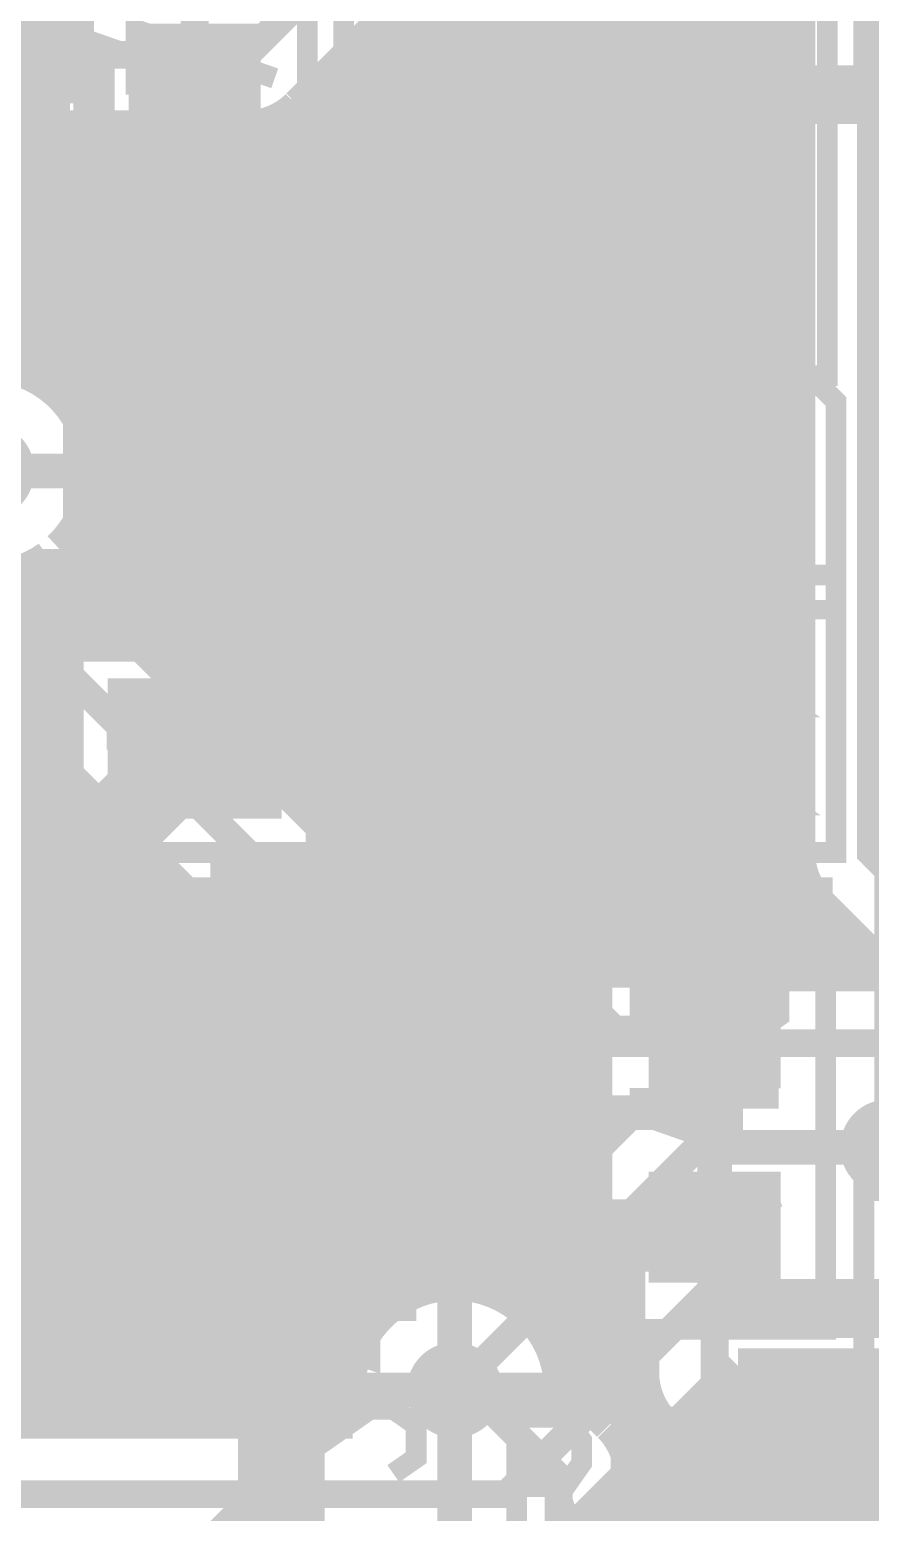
# Model space of a CAD drawing. Extents: x -1 to 101, y -64 to 41.
# Drawn here: x 24.83 to 30.99, y 14.98 to 25.84 of the extents above; entities that cross this region are included whole.
import ezdxf

# ---------------------------------------------------------------- set-up
doc = ezdxf.new("R2010")
doc.units = 0
doc.header["$MEASUREMENT"] = 0
doc.layers.get('0').update_dxf_attribs({"linetype": 'CONTINUOUS'})
for name, color, linetype in [('22-313-0_AST', 7, 'CONTINUOUS'), ('22-313-0_BOT', 7, 'CONTINUOUS'), ('22-313-0_DRD', 2, 'CONTINUOUS'), ('22-313-0_SMT', 3, 'CONTINUOUS'), ('22-313-0_SPT', 5, 'CONTINUOUS'), ('22-313-0_SST', 10, 'CONTINUOUS'), ('22-313-0_TOP', 14, 'CONTINUOUS'), ('THRUHOLE_TAP', 11, 'CONTINUOUS')]:
    doc.layers.add(name, color=color, linetype=linetype)

# ---------------------------------------------------------------- blocks, each defined once
blk = doc.blocks.new('ROUND_47')
at = {"const_width": 0.35052}
blk.add_lwpolyline([(-0.17526, 0, 1), (0.17526, 0, 1)], format="xyb", close=True, dxfattribs=at)
blk = doc.blocks.new('ROUND_56')
at = {"const_width": 0.35052}
blk.add_lwpolyline([(-0.17526, 0, 1), (0.17526, 0, 1)], format="xyb", close=True, dxfattribs=at)
blk = doc.blocks.new('RECTANGLE_2')
blk.add_solid([(0.4826, 0.4064), (0.4826, -0.4064), (-0.4826, 0.4064), (-0.4826, -0.4064)])
blk = doc.blocks.new('RECTANGLE_6')
blk.add_solid([(0.63627, 0.51308), (0.63627, -0.51308), (-0.63627, 0.51308), (-0.63627, -0.51308)])
blk = doc.blocks.new('ROUND_60')
at = {"const_width": 0.10033}
blk.add_lwpolyline([(-0.050164, 0, 1), (0.050164, 0, 1)], format="xyb", close=True, dxfattribs=at)

msp = doc.modelspace()

# ---------------------------------------------------------------- linework, layer by layer
at = {"layer": '22-313-0_AST', "const_width": 0.1524}
for points in [[(26.8605, 23.3045), (26.8605, 26.2255), (25.2222, 26.2255), (25.2222, 23.3045), (26.8605, 23.3045)], [(28.7655, 23.3045), (28.7655, 26.2255), (27.1272, 26.2255), (27.1272, 23.3045), (28.7655, 23.3045)], [(30.6705, 23.3045), (30.6705, 26.2255), (29.0322, 26.2255), (29.0322, 23.3045), (30.6705, 23.3045)], [(26.62174, 25.48128), (25.60574, 25.83688), (25.60574, 25.3619)], [(28.01874, 25.77846), (27.84856, 25.83688), (27.68092, 25.83688), (27.51074, 25.77846), (27.51074, 25.42286), (27.68092, 25.3619), (27.84856, 25.3619), (28.01874, 25.42286), (28.01874, 25.77846), (28.18892, 25.83688), (28.35656, 25.83688), (28.52674, 25.77846), (28.52674, 25.42286), (28.35656, 25.3619), (28.18892, 25.3619), (28.01874, 25.42286)], [(30.30474, 25.8445), (30.30474, 25.60828)], [(30.30474, 25.72766), (29.28874, 25.72766), (29.45892, 25.60828)], [(29.96692, 25.12568), (29.96692, 24.6507), (29.28874, 24.88946), (29.28874, 25.0063), (30.30474, 25.0063)], [(26.45156, 24.5237), (26.62174, 24.64308), (26.62174, 24.8793), (26.45156, 24.99868), (26.28392, 24.99868), (25.94356, 24.76246), (25.60574, 24.99868), (25.60574, 24.5237)], [(28.35656, 24.5237), (28.52674, 24.64308), (28.52674, 24.8793), (28.35656, 24.99868), (28.18892, 24.99868), (27.84856, 24.76246), (27.51074, 24.99868), (27.51074, 24.5237)], [(29.79674, 23.8125), (29.79674, 24.1681), (29.62656, 24.28748), (29.45892, 24.28748), (29.28874, 24.1681), (29.28874, 23.8125), (30.30474, 23.8125)], [(29.79674, 24.10968), (30.30474, 24.28748)], [(26.11374, 23.6855), (26.11374, 24.0411), (25.94356, 24.16048), (25.77592, 24.16048), (25.60574, 24.0411), (25.60574, 23.6855), (26.62174, 23.6855)], [(26.11374, 23.98268), (26.62174, 24.16048)], [(28.01874, 23.6855), (28.01874, 24.0411), (27.84856, 24.16048), (27.68092, 24.16048), (27.51074, 24.0411), (27.51074, 23.6855), (28.52674, 23.6855)], [(28.01874, 23.98268), (28.52674, 24.16048)], [(25.4, 23.368), (26.67, 23.368), (26.924, 23.114), (26.924, 19.812), (25.146, 19.812), (25.146, 23.114), (25.4, 23.368)], [(27.305, 23.368), (28.575, 23.368), (28.829, 23.114), (28.829, 19.812), (27.051, 19.812), (27.051, 23.114), (27.305, 23.368)], [(29.21, 23.368), (30.48, 23.368), (30.734, 23.114), (30.734, 19.812), (28.956, 19.812), (28.956, 23.114), (29.21, 23.368)], [(28.38704, 22.82444), (28.21686, 22.7076), (28.04668, 22.64664), (27.70886, 22.64664), (27.53868, 22.7076), (27.37104, 22.82444), (27.37104, 22.94382), (27.53868, 23.0632), (27.70886, 23.12162), (28.04668, 23.12162), (28.21686, 23.0632), (28.38704, 22.94382), (28.38704, 22.82444)], [(30.29204, 23.00224), (30.29204, 22.76602)], [(30.29204, 22.8854), (29.27604, 22.8854), (29.44368, 22.76602)], [(25.97404, 22.59584), (25.97404, 22.24024), (25.80386, 22.18182), (25.63368, 22.18182), (25.46604, 22.24024), (25.46604, 22.59584), (25.63368, 22.6568), (25.80386, 22.6568), (26.48204, 22.41804)], [(28.38704, 22.28342), (28.38704, 22.0472)], [(30.29204, 22.28342), (30.29204, 22.0472)], [(28.38704, 22.16404), (27.37104, 22.16404), (27.53868, 22.0472)], [(30.29204, 22.16404), (29.27604, 22.16404), (29.44368, 22.0472)], [(25.146, 21.844), (26.924, 21.844)], [(26.48204, 21.8186), (26.48204, 21.40204), (25.46604, 21.40204)], [(27.051, 21.844), (28.829, 21.844)], [(28.956, 21.844), (30.734, 21.844)], [(28.38704, 21.5646), (28.38704, 21.14804), (27.37104, 21.14804)], [(30.29204, 21.5646), (30.29204, 21.14804), (29.27604, 21.14804)], [(26.48204, 20.56384), (26.48204, 20.91944), (26.14168, 21.03882), (25.80386, 21.03882), (25.46604, 20.91944), (25.46604, 20.56384)], [(28.38704, 20.30984), (28.38704, 20.66544), (28.04668, 20.78482), (27.70886, 20.78482), (27.37104, 20.66544), (27.37104, 20.30984)], [(30.29204, 20.30984), (30.29204, 20.66544), (29.95168, 20.78482), (29.61386, 20.78482), (29.27604, 20.66544), (29.27604, 20.30984)], [(26.48204, 20.6248), (25.46604, 20.6248)], [(28.38704, 20.3708), (27.37104, 20.3708)], [(30.29204, 20.3708), (29.27604, 20.3708)], [(24.5745, 19.2405), (24.5745, 16.3195), (26.2128, 16.3195), (26.2128, 19.2405), (24.5745, 19.2405)], [(29.0195, 19.2405), (29.0195, 16.3195), (30.6578, 16.3195), (30.6578, 19.2405), (29.0195, 19.2405)], [(30.14726, 18.49374), (30.3149, 18.61312), (30.3149, 18.84934), (30.14726, 18.96872), (29.97708, 18.96872), (29.63926, 18.72996), (29.2989, 18.96872), (29.2989, 18.49374)], [(25.3619, 18.78076), (25.3619, 18.42516), (25.19426, 18.36674), (25.02408, 18.36674), (24.8539, 18.42516), (24.8539, 18.78076), (25.02408, 18.84172), (25.19426, 18.84172), (25.8699, 18.60296)], [(29.97708, 18.13052), (29.97708, 17.65554), (29.2989, 17.89176), (29.2989, 18.01114), (30.3149, 18.01114)], [(25.8699, 18.00352), (25.8699, 17.52854), (25.19426, 18.00352), (25.02408, 18.00352), (24.8539, 17.94256), (24.8539, 17.58696), (25.02408, 17.52854)], [(32.5755, 14.4145), (32.5755, 17.3355), (30.9372, 17.3355), (30.9372, 14.4145), (32.5755, 14.4145)], [(29.8069, 16.81734), (29.8069, 17.17294), (29.63926, 17.29232), (29.46908, 17.29232), (29.2989, 17.17294), (29.2989, 16.81734), (30.3149, 16.81734)], [(29.8069, 17.11452), (30.3149, 17.29232)], [(25.3619, 16.69034), (25.3619, 17.04594), (25.19426, 17.16532), (25.02408, 17.16532), (24.8539, 17.04594), (24.8539, 16.69034), (25.8699, 16.69034)], [(25.3619, 16.98752), (25.8699, 17.16532)]]:
    msp.add_lwpolyline(points, dxfattribs=at)
at = {"layer": '22-313-0_BOT'}
for points, const_width in [([(30.20822, 29.0195), (29.7815, 29.0195), (26.416, 25.654), (21.463, 25.654), (16.891, 21.082), (6.604, 21.082), (3.683, 24.003), (3.683, 25.273), (5.08, 26.67), (6.985, 26.67)], 0.2032), ([(29.32938, 27.81554), (26.797, 25.28062)], 0.254), ([(29.3624, 27.81554), (29.3624, 18.9484)], 0.254), ([(29.591, 27.81554), (29.591, 18.9484)], 0.254), ([(29.8196, 27.81554), (29.8196, 18.9484)], 0.254), ([(30.0482, 27.81554), (30.0482, 18.9484)], 0.254), ([(29.1338, 27.61742), (29.1338, 18.9484)], 0.254), ([(28.9052, 27.38882), (28.9052, 18.9484)], 0.254), ([(28.6766, 27.16022), (28.6766, 18.9484)], 0.254), ([(28.448, 26.93162), (28.448, 18.9484)], 0.254), ([(28.2194, 26.70302), (28.2194, 18.9484)], 0.254), ([(30.988, 26.543), (30.988, 19.812), (32.131, 18.669), (35.179, 18.669), (35.60064, 19.09064), (35.60064, 20.97532)], 0.2032), ([(27.9908, 26.47442), (27.9908, 18.99158)], 0.254), ([(27.7622, 26.24582), (27.7622, 19.22018)], 0.254), ([(30.2768, 26.21788), (30.2768, 18.9484)], 0.254), ([(30.4546, 25.9334), (27.44978, 25.9334)], 0.254), ([(27.5336, 26.01722), (27.5336, 19.44878)], 0.254), ([(30.4546, 25.9715), (30.4546, 19.812)], 0.254), ([(27.305, 25.78862), (27.305, 19.67738)], 0.254), ([(30.4546, 25.7048), (27.22118, 25.7048)], 0.254), ([(27.0764, 25.56002), (27.0764, 19.90598)], 0.254), ([(30.4546, 25.4762), (26.99258, 25.4762)], 0.254), ([(26.8478, 25.33142), (26.8478, 20.13458)], 0.254), ([(30.4546, 25.2476), (26.76144, 25.2476)], 0.254), ([(26.416, 25.1206), (21.68398, 25.1206)], 0.254), ([(24.7904, 25.1206), (24.7904, 23.33498)], 0.254), ([(25.019, 25.1206), (25.019, 23.20036)], 0.254), ([(25.2476, 25.1206), (25.2476, 22.86762)], 0.254), ([(25.4762, 25.1206), (25.4762, 21.50618)], 0.254), ([(25.7048, 25.1206), (25.7048, 21.27758)], 0.254), ([(25.9334, 25.1206), (25.9334, 21.04898)], 0.254), ([(26.162, 25.1206), (26.162, 20.82038)], 0.254), ([(26.3906, 25.1206), (26.3906, 20.59178)], 0.254), ([(26.6192, 25.16124), (26.6192, 20.36318)], 0.254), ([(30.4546, 25.019), (21.58238, 25.019)], 0.254), ([(30.4546, 24.7904), (21.35378, 24.7904)], 0.254), ([(30.4546, 24.5618), (21.12518, 24.5618)], 0.254), ([(30.4546, 24.3332), (20.89658, 24.3332)], 0.254), ([(30.4546, 24.1046), (20.66798, 24.1046)], 0.254), ([(30.4546, 23.876), (20.43938, 23.876)], 0.254), ([(30.4546, 23.6474), (20.21078, 23.6474)], 0.254), ([(30.4546, 23.4188), (19.98218, 23.4188)], 0.254), ([(30.4546, 23.1902), (25.02916, 23.1902)], 0.254), ([(30.4546, 22.9616), (25.20696, 22.9616)], 0.254), ([(30.4546, 22.733), (25.28062, 22.733)], 0.254), ([(24.511, 22.606), (24.511, 21.717), (27.813, 18.415), (31.623, 18.415), (31.877, 18.161), (38.227, 18.161), (39.497, 16.891), (40.64, 16.891), (40.64, 20.93468), (40.59936, 20.97532)], 0.2032), ([(30.4546, 22.5044), (25.2857, 22.5044)], 0.254), ([(30.4546, 22.2758), (25.21966, 22.2758)], 0.254), ([(25.2476, 22.34438), (25.2476, 21.73478)], 0.254), ([(25.0444, 22.0345), (25.0444, 21.93798)], 0.254), ([(30.4546, 22.0472), (25.0571, 22.0472)], 0.254), ([(25.0444, 21.93798), (28.03398, 18.9484)], 0.254), ([(30.4546, 21.8186), (25.16378, 21.8186)], 0.254), ([(30.4546, 21.59), (25.39238, 21.59)], 0.254), ([(24.13254, 21.33854), (27.42946, 18.04162)], 0.254), ([(30.4546, 21.3614), (25.62098, 21.3614)], 0.254), ([(30.4546, 21.1328), (25.84958, 21.1328)], 0.254), ([(30.4546, 20.9042), (26.07818, 20.9042)], 0.254), ([(24.79802, 20.6756), (17.23644, 20.6756)], 0.254), ([(24.7904, 20.68322), (24.7904, 15.6464)], 0.254), ([(30.4546, 20.6756), (26.30678, 20.6756)], 0.254), ([(25.02662, 20.447), (5.588, 20.447)], 0.254), ([(25.019, 20.45462), (25.019, 15.6464)], 0.254), ([(30.4546, 20.447), (26.53538, 20.447)], 0.254), ([(25.25522, 20.2184), (5.588, 20.2184)], 0.254), ([(25.2476, 20.22602), (25.2476, 15.6464)], 0.254), ([(30.4546, 20.2184), (26.76398, 20.2184)], 0.254), ([(25.48382, 19.9898), (5.588, 19.9898)], 0.254), ([(25.4762, 19.99742), (25.4762, 15.6464)], 0.254), ([(30.4546, 19.9898), (26.99258, 19.9898)], 0.254), ([(25.71242, 19.7612), (16.51254, 19.7612)], 0.254), ([(25.7048, 19.76882), (25.7048, 15.6464)], 0.254), ([(30.45714, 19.7612), (27.22118, 19.7612)], 0.254), ([(25.94102, 19.5326), (16.99768, 19.5326)], 0.254), ([(25.9334, 19.54022), (25.9334, 15.6464)], 0.254), ([(30.53334, 19.5326), (27.44978, 19.5326)], 0.254), ([(30.5054, 19.5834), (30.5054, 18.9484)], 0.254), ([(30.60954, 19.43354), (31.09722, 18.9484)], 0.254), ([(26.162, 19.31162), (26.162, 15.6464)], 0.254), ([(30.734, 19.31162), (30.734, 18.9484)], 0.254), ([(26.16962, 19.304), (17.29232, 19.304)], 0.254), ([(30.74162, 19.304), (27.67838, 19.304)], 0.254), ([(26.39822, 19.0754), (17.50314, 19.0754)], 0.254), ([(26.3906, 19.08302), (26.3906, 15.6464)], 0.254), ([(30.97022, 19.0754), (27.90698, 19.0754)], 0.254), ([(30.9626, 19.08302), (30.9626, 18.9484)], 0.254), ([(31.09722, 18.9484), (28.03398, 18.9484)], 0.254), ([(26.62682, 18.8468), (17.66062, 18.8468)], 0.254), ([(26.6192, 18.85442), (26.6192, 15.6464)], 0.254), ([(26.85542, 18.6182), (17.78, 18.6182)], 0.254), ([(26.8478, 18.62582), (26.8478, 15.6464)], 0.254), ([(27.08402, 18.3896), (17.86382, 18.3896)], 0.254), ([(27.0764, 18.39722), (27.0764, 15.6464)], 0.254), ([(27.31262, 18.161), (17.9197, 18.161)], 0.254), ([(27.305, 18.16862), (27.305, 16.32966)], 0.254), ([(27.5844, 17.9324), (17.95018, 17.9324)], 0.254), ([(27.5336, 17.96034), (27.5336, 16.54302)], 0.254), ([(27.7622, 17.88414), (27.7622, 16.63446)], 0.254), ([(29.19222, 17.8816), (27.813, 17.8816)], 0.254), ([(29.19222, 17.8816), (27.9654, 16.65478)], 0.254), ([(27.9908, 17.8816), (27.9908, 16.68018)], 0.254), ([(28.2194, 17.8816), (28.2194, 16.90878)], 0.254), ([(28.448, 17.8816), (28.448, 17.13738)], 0.254), ([(28.6766, 17.8816), (28.6766, 17.36598)], 0.254), ([(28.9052, 17.8816), (28.9052, 17.59458)], 0.254), ([(29.1338, 17.8816), (29.1338, 17.82318)], 0.254), ([(29.01442, 17.7038), (17.95526, 17.7038)], 0.254), ([(31.115, 17.653), (29.718, 17.653), (27.94, 15.875)], 0.2032), ([(28.78582, 17.4752), (17.9324, 17.4752)], 0.254), ([(28.55722, 17.2466), (17.88668, 17.2466)], 0.254), ([(28.32862, 17.018), (17.81048, 17.018)], 0.254), ([(28.10002, 16.7894), (17.7038, 16.7894)], 0.254), ([(27.9654, 16.65478), (27.94008, 16.65354)], 0.254), ([(27.56408, 16.5608), (17.56156, 16.5608)], 0.254), ([(35.0012, 16.5862), (29.7942, 16.5862), (28.321, 15.113), (21.971, 15.113)], 0.2032), ([(27.305, 16.3322), (17.36852, 16.3322)], 0.254), ([(27.19324, 16.1036), (17.1069, 16.1036)], 0.254), ([(30.01518, 16.0528), (28.702, 14.73962)], 0.254), ([(34.4297, 16.0528), (30.01518, 16.0528)], 0.254), ([(30.0482, 16.0528), (30.0482, 1.016)], 0.254), ([(30.2768, 16.0528), (30.2768, 9.84758)], 0.254), ([(30.5054, 16.0528), (30.5054, 10.13968)], 0.254), ([(30.734, 16.0528), (30.734, 10.26414)], 0.254), ([(30.9626, 16.0528), (30.9626, 10.30478)], 0.254), ([(27.15768, 15.875), (22.14372, 15.875)], 0.254), ([(29.8196, 15.85722), (29.8196, 1.016)], 0.254), ([(34.67608, 15.875), (29.83738, 15.875)], 0.254), ([(27.19324, 15.6464), (22.5425, 15.6464)], 0.254), ([(27.19324, 15.6464), (22.5425, 15.6464)], 0.254), ([(29.591, 15.62862), (29.591, 1.016)], 0.254), ([(39.35222, 15.6464), (29.60878, 15.6464)], 0.254), ([(39.58082, 15.4178), (29.38018, 15.4178)], 0.254), ([(29.3624, 15.40002), (29.3624, 1.016)], 0.254), ([(40.2209, 15.1892), (29.15158, 15.1892)], 0.254), ([(29.1338, 15.17142), (29.1338, 1.016)], 0.254), ([(28.9052, 14.94282), (28.9052, 1.016)], 0.254), ([(60.56122, 14.9606), (28.92298, 14.9606)], 0.254)]:
    msp.add_lwpolyline(points, dxfattribs=dict(at, const_width=const_width))
at = {"layer": '22-313-0_BOT', "const_width": 0.254}
for points in [[(26.416, 25.1206, 0.1980367), (26.7919, 25.27556)], [(26.416, 25.1206, 0.1980367), (26.7919, 25.27556)], [(25.29332, 22.606, 0.4142136), (24.511, 23.38832)], [(25.0444, 22.0345, 0.2078862), (25.29275, 22.606)], [(30.4546, 19.812, 0.1989124), (30.61083, 19.43483)], [(27.43454, 18.03654, 0.1989124), (27.813, 17.87978)], [(27.43454, 18.03654, 0.1989124), (27.813, 17.87978)], [(27.94, 16.65732, 0.4142136), (27.15768, 15.875)], [(27.15768, 15.875, 0.0744033), (27.19194, 15.646)]]:
    msp.add_lwpolyline(points, format="xyb", dxfattribs=at)
at = {"layer": '22-313-0_DRD', "const_width": 0.254}
for points in [[(29.718, 27.813), (29.718, 25.273)], [(30.988, 27.813), (30.988, 25.273)], [(29.718, 25.273), (32.258, 25.273)], [(25.781, 23.876), (23.241, 23.876)], [(25.781, 21.336), (25.781, 23.876)], [(25.781, 22.606), (23.241, 22.606)], [(23.241, 21.336), (25.781, 21.336)], [(27.178, 20.447), (27.178, 17.907)], [(29.718, 20.447), (27.178, 20.447)], [(27.178, 20.447), (27.178, 17.907)], [(29.718, 20.447), (27.178, 20.447)], [(28.448, 20.447), (28.448, 17.907)], [(28.448, 20.447), (28.448, 17.907)], [(29.718, 17.907), (29.718, 20.447)], [(29.718, 17.907), (29.718, 20.447)], [(29.718, 19.177), (27.178, 19.177)], [(29.718, 19.177), (27.178, 19.177)], [(29.845, 18.923), (29.845, 16.383)], [(32.385, 18.923), (29.845, 18.923)], [(29.845, 18.923), (29.845, 16.383)], [(32.385, 18.923), (29.845, 18.923)], [(27.178, 17.907), (29.718, 17.907)], [(27.178, 17.907), (29.718, 17.907)], [(32.385, 17.653), (29.845, 17.653)], [(32.385, 17.653), (29.845, 17.653)], [(26.67, 17.145), (26.67, 14.605)], [(29.21, 17.145), (26.67, 17.145)], [(27.94, 17.145), (27.94, 14.605)], [(29.21, 14.605), (29.21, 17.145)], [(29.845, 16.383), (32.385, 16.383)], [(29.845, 16.383), (32.385, 16.383)], [(29.21, 15.875), (26.67, 15.875)]]:
    msp.add_lwpolyline(points, dxfattribs=at)
at = {"layer": '22-313-0_SST', "const_width": 0.1524}
for points in [[(26.8605, 23.3045), (26.8605, 26.2255), (25.2222, 26.2255), (25.2222, 23.3045), (26.8605, 23.3045)], [(28.7655, 23.3045), (28.7655, 26.2255), (27.1272, 26.2255), (27.1272, 23.3045), (28.7655, 23.3045)], [(30.6705, 23.3045), (30.6705, 26.2255), (29.0322, 26.2255), (29.0322, 23.3045), (30.6705, 23.3045)], [(26.38806, 25.3619), (25.37206, 25.7175), (25.37206, 25.24506)], [(27.78506, 25.65908), (27.61742, 25.7175), (27.44724, 25.7175), (27.27706, 25.65908), (27.27706, 25.30348), (27.44724, 25.24506), (27.61742, 25.24506), (27.78506, 25.30348), (27.78506, 25.65908), (27.95524, 25.7175), (28.12542, 25.7175), (28.29306, 25.65908), (28.29306, 25.30348), (28.12542, 25.24506), (27.95524, 25.24506), (27.78506, 25.30348)], [(30.19806, 25.60066), (30.19806, 25.3619)], [(30.19806, 25.48128), (29.18206, 25.48128), (29.35224, 25.3619)], [(26.22042, 24.40686), (26.38806, 24.5237), (26.38806, 24.76246), (26.22042, 24.8793), (26.05024, 24.8793), (25.71242, 24.64308), (25.37206, 24.8793), (25.37206, 24.40686)], [(28.12542, 24.40686), (28.29306, 24.5237), (28.29306, 24.76246), (28.12542, 24.8793), (27.95524, 24.8793), (27.61742, 24.64308), (27.27706, 24.8793), (27.27706, 24.40686)], [(29.86024, 24.8793), (29.86024, 24.40686), (29.18206, 24.64308), (29.18206, 24.76246), (30.19806, 24.76246)], [(25.88006, 23.56866), (25.88006, 23.92426), (25.71242, 24.0411), (25.54224, 24.0411), (25.37206, 23.92426), (25.37206, 23.56866), (26.38806, 23.56866)], [(25.88006, 23.8633), (26.38806, 24.0411)], [(27.78506, 23.56866), (27.78506, 23.92426), (27.61742, 24.0411), (27.44724, 24.0411), (27.27706, 23.92426), (27.27706, 23.56866), (28.29306, 23.56866)], [(27.78506, 23.8633), (28.29306, 24.0411)], [(29.69006, 23.56866), (29.69006, 23.92426), (29.52242, 24.0411), (29.35224, 24.0411), (29.18206, 23.92426), (29.18206, 23.56866), (30.19806, 23.56866)], [(29.69006, 23.8633), (30.19806, 24.0411)], [(25.4, 23.368), (26.67, 23.368), (26.924, 23.114), (26.924, 19.812), (25.146, 19.812), (25.146, 23.114), (25.4, 23.368)], [(27.305, 23.368), (28.575, 23.368), (28.829, 23.114), (28.829, 19.812), (27.051, 19.812), (27.051, 23.114), (27.305, 23.368)], [(29.21, 23.368), (30.48, 23.368), (30.734, 23.114), (30.734, 19.812), (28.956, 19.812), (28.956, 23.114), (29.21, 23.368)], [(25.54986, 22.733), (25.54986, 22.3774), (25.88768, 22.25802), (26.22804, 22.25802), (26.56586, 22.3774), (26.56586, 22.733)], [(27.45486, 22.733), (27.45486, 22.3774), (27.79268, 22.25802), (28.13304, 22.25802), (28.47086, 22.3774), (28.47086, 22.733)], [(29.35986, 22.733), (29.35986, 22.3774), (29.69768, 22.25802), (30.03804, 22.25802), (30.37586, 22.3774), (30.37586, 22.733)], [(25.54986, 22.67458), (26.56586, 22.67458)], [(27.45486, 22.67458), (28.47086, 22.67458)], [(29.35986, 22.67458), (30.37586, 22.67458)], [(25.54986, 21.48078), (25.54986, 21.8948), (26.56586, 21.8948)], [(27.45486, 21.48078), (27.45486, 21.8948), (28.47086, 21.8948)], [(29.35986, 21.48078), (29.35986, 21.8948), (30.37586, 21.8948)], [(25.146, 21.844), (26.924, 21.844)], [(27.051, 21.844), (28.829, 21.844)], [(28.956, 21.844), (30.734, 21.844)], [(26.05786, 20.701), (26.05786, 21.0566), (26.22804, 21.11502), (26.39568, 21.11502), (26.56586, 21.0566), (26.56586, 20.701), (26.39568, 20.64258), (26.22804, 20.64258), (25.54986, 20.8788)], [(27.45486, 20.75942), (27.45486, 20.99818)], [(27.45486, 20.8788), (28.47086, 20.8788), (28.30068, 20.99818)], [(29.35986, 20.75942), (29.35986, 20.99818)], [(29.35986, 20.8788), (30.37586, 20.8788), (30.20568, 20.99818)], [(27.45486, 20.2184), (27.62504, 20.33778), (27.79268, 20.3962), (28.13304, 20.3962), (28.30068, 20.33778), (28.47086, 20.2184), (28.47086, 20.09902), (28.30068, 19.98218), (28.13304, 19.92122), (27.79268, 19.92122), (27.62504, 19.98218), (27.45486, 20.09902), (27.45486, 20.2184)], [(29.35986, 20.0406), (29.35986, 20.27682)], [(29.35986, 20.15998), (30.37586, 20.15998), (30.20568, 20.27682)], [(28.6004, 18.74012), (28.77058, 18.85696), (28.77058, 19.09572), (28.6004, 19.21256), (28.43276, 19.21256), (28.0924, 18.97634), (27.75458, 19.21256), (27.75458, 18.74012)], [(24.5745, 19.2405), (24.5745, 16.3195), (26.2128, 16.3195), (26.2128, 19.2405), (24.5745, 19.2405)], [(26.99258, 19.15414), (26.99258, 18.79854), (26.8224, 18.74012), (26.65476, 18.74012), (26.48458, 18.79854), (26.48458, 19.15414), (26.65476, 19.21256), (26.8224, 19.21256), (27.50058, 18.97634)], [(29.0195, 19.2405), (29.0195, 16.3195), (30.6578, 16.3195), (30.6578, 19.2405), (29.0195, 19.2405)], [(27.50058, 18.37436), (27.50058, 17.90192), (26.8224, 18.37436), (26.65476, 18.37436), (26.48458, 18.31594), (26.48458, 17.96034), (26.65476, 17.90192)], [(28.43276, 18.37436), (28.43276, 17.90192), (27.75458, 18.13814), (27.75458, 18.25752), (28.77058, 18.25752)], [(26.99258, 17.06372), (26.99258, 17.41932), (26.8224, 17.53616), (26.65476, 17.53616), (26.48458, 17.41932), (26.48458, 17.06372), (27.50058, 17.06372)], [(26.99258, 17.35836), (27.50058, 17.53616)], [(28.26258, 17.06372), (28.26258, 17.41932), (28.0924, 17.53616), (27.92476, 17.53616), (27.75458, 17.41932), (27.75458, 17.06372), (28.77058, 17.06372)], [(28.26258, 17.35836), (28.77058, 17.53616)], [(32.5755, 14.4145), (32.5755, 17.3355), (30.9372, 17.3355), (30.9372, 14.4145), (32.5755, 14.4145)], [(27.32024, 16.5735), (27.32024, 16.10106), (26.64206, 16.33728), (26.64206, 16.45666), (27.65806, 16.45666)], [(27.49042, 15.26286), (27.65806, 15.3797), (27.65806, 15.61846), (27.49042, 15.7353), (27.32024, 15.7353), (26.98242, 15.49908), (26.64206, 15.7353), (26.64206, 15.26286)], [(28.39466, 15.16888), (28.75026, 15.16888), (28.86964, 15.33906), (28.86964, 15.5067), (28.75026, 15.67688), (28.39466, 15.67688), (28.39466, 14.66088)], [(29.70784, 14.9987), (29.23286, 14.9987), (29.47162, 15.67688), (29.58846, 15.67688), (29.58846, 14.66088)], [(30.54604, 14.66088), (30.07106, 14.66088), (30.54604, 15.33906), (30.54604, 15.5067), (30.48762, 15.67688), (30.13202, 15.67688), (30.07106, 15.5067)], [(28.69184, 15.16888), (28.86964, 14.66088)]]:
    msp.add_lwpolyline(points, dxfattribs=at)
at = {"layer": '22-313-0_TOP'}
for points, const_width in [([(24.892, 27.06624), (24.892, 25.2984)], 0.254), ([(26.035, 25.4762), (26.035, 26.162), (26.416, 26.543), (30.988, 26.543)], 0.2032), ([(25.1206, 26.3144), (25.1206, 25.2984)], 0.254), ([(25.1206, 25.8826), (24.22652, 25.8826)], 0.254), ([(25.1206, 25.654), (24.22652, 25.654)], 0.254), ([(25.1206, 25.4254), (24.22652, 25.4254)], 0.254), ([(27.94, 25.4762), (27.2288, 24.765), (24.892, 24.765), (24.511, 24.384), (24.511, 22.606)], 0.2032), ([(31.115, 17.653), (31.115, 25.2984), (30.9372, 25.4762), (29.845, 25.4762)], 0.2032), ([(29.845, 25.4762), (30.9372, 25.4762), (31.115, 25.2984), (31.115, 17.653)], 0.2032), ([(25.1206, 25.2984), (24.892, 25.2984)], 0.254), ([(26.035, 24.0538), (26.035, 22.606)], 0.2032), ([(27.94, 24.0538), (27.94, 22.606)], 0.2032), ([(29.845, 24.0538), (29.845, 22.606)], 0.2032), ([(24.892, 21.92274), (24.892, 20.49018)], 0.254), ([(24.96566, 21.971), (24.96566, 21.66112)], 0.254), ([(24.96566, 21.7678), (14.01318, 21.7678)], 0.254), ([(26.87066, 21.66112), (24.96566, 21.66112)], 0.254), ([(25.1206, 21.66112), (25.1206, 21.51888)], 0.254), ([(25.3492, 21.66112), (25.3492, 21.51888)], 0.254), ([(25.5778, 21.66112), (25.5778, 21.51888)], 0.254), ([(25.8064, 21.66112), (25.8064, 21.51888)], 0.254), ([(26.035, 21.66112), (26.035, 21.51888)], 0.254), ([(26.2636, 21.66112), (26.2636, 21.51888)], 0.254), ([(26.4922, 21.66112), (26.4922, 21.51888)], 0.254), ([(26.7208, 21.66112), (26.7208, 21.51888)], 0.254), ([(27.10434, 21.66112), (26.87066, 21.66112)], 0.254), ([(26.9494, 21.66112), (26.9494, 21.51888)], 0.254), ([(28.77566, 21.66112), (27.10434, 21.66112)], 0.254), ([(27.178, 21.66112), (27.178, 21.51888)], 0.254), ([(27.4066, 21.66112), (27.4066, 21.51888)], 0.254), ([(27.6352, 21.66112), (27.6352, 21.51888)], 0.254), ([(27.8638, 21.66112), (27.8638, 21.51888)], 0.254), ([(28.0924, 21.66112), (28.0924, 21.51888)], 0.254), ([(28.321, 21.66112), (28.321, 21.51888)], 0.254), ([(28.5496, 21.66112), (28.5496, 21.51888)], 0.254), ([(29.00934, 21.66112), (28.77566, 21.66112)], 0.254), ([(28.7782, 21.66112), (28.7782, 21.51888)], 0.254), ([(29.0068, 21.66112), (29.0068, 21.51888)], 0.254), ([(30.5816, 21.66112), (29.00934, 21.66112)], 0.254), ([(29.2354, 21.66112), (29.2354, 21.51888)], 0.254), ([(29.464, 21.66112), (29.464, 21.51888)], 0.254), ([(29.6926, 21.66112), (29.6926, 21.51888)], 0.254), ([(29.9212, 21.66112), (29.9212, 21.51888)], 0.254), ([(30.1498, 21.66112), (30.1498, 21.51888)], 0.254), ([(30.3784, 21.66112), (30.3784, 21.51888)], 0.254), ([(30.5816, 21.66112), (30.5816, 21.51888)], 0.254), ([(30.5816, 21.66112), (30.5816, 21.51888)], 0.254), ([(30.5816, 21.5392), (13.78458, 21.5392)], 0.254), ([(24.96566, 21.51888), (24.96566, 20.56384)], 0.254), ([(26.87066, 21.51888), (24.96566, 21.51888)], 0.254), ([(27.10434, 21.51888), (26.87066, 21.51888)], 0.254), ([(28.77566, 21.51888), (27.10434, 21.51888)], 0.254), ([(29.00934, 21.51888), (28.77566, 21.51888)], 0.254), ([(30.5816, 21.51888), (29.00934, 21.51888)], 0.254), ([(24.96566, 21.3106), (13.55598, 21.3106)], 0.254), ([(24.96566, 21.082), (24.22652, 21.082)], 0.254), ([(24.96566, 20.8534), (24.22652, 20.8534)], 0.254), ([(26.035, 20.574), (25.4, 19.939), (25.4, 18.4912)], 0.635), ([(29.845, 20.574), (27.94, 20.574), (26.035, 20.574)], 0.635), ([(24.96566, 20.6248), (24.22652, 20.6248)], 0.254), ([(24.96566, 20.56384), (24.86914, 20.46732)], 0.254), ([(24.80564, 20.3962), (24.22652, 20.3962)], 0.254), ([(26.1493, 19.62912), (26.1493, 19.3294)], 0.254), ([(26.87066, 19.62912), (26.1493, 19.62912)], 0.254), ([(26.2636, 19.62912), (26.2636, 19.3294)], 0.254), ([(26.4922, 19.62912), (26.4922, 19.18716)], 0.254), ([(26.7208, 19.62912), (26.7208, 19.04238)], 0.254), ([(27.10434, 19.62912), (26.87066, 19.62912)], 0.254), ([(26.9494, 19.62912), (26.9494, 18.81378)], 0.254), ([(28.77566, 19.62912), (27.10434, 19.62912)], 0.254), ([(27.178, 19.62912), (27.178, 18.58518)], 0.254), ([(27.4066, 19.62912), (27.4066, 18.17116)], 0.254), ([(27.6352, 19.62912), (27.6352, 16.59382)], 0.254), ([(27.8638, 19.62912), (27.8638, 16.65224)], 0.254), ([(28.0924, 19.62912), (28.0924, 16.64208)], 0.254), ([(28.321, 19.62912), (28.321, 16.55572)], 0.254), ([(28.5496, 19.62912), (28.5496, 16.36268)], 0.254), ([(29.00934, 19.62912), (28.77566, 19.62912)], 0.254), ([(28.7782, 19.62912), (28.7782, 15.91818)], 0.254), ([(29.0068, 19.62912), (29.0068, 19.3294)], 0.254), ([(30.5816, 19.62912), (29.00934, 19.62912)], 0.254), ([(29.2354, 19.62912), (29.2354, 19.3294)], 0.254), ([(29.464, 19.62912), (29.464, 19.3294)], 0.254), ([(29.6926, 19.62912), (29.6926, 19.3294)], 0.254), ([(29.9212, 19.62912), (29.9212, 19.3294)], 0.254), ([(30.1498, 19.62912), (30.1498, 19.3294)], 0.254), ([(30.3784, 19.62912), (30.3784, 19.3294)], 0.254), ([(30.5816, 19.62912), (30.5816, 19.3294)], 0.254), ([(30.5816, 19.62912), (30.5816, 19.3294)], 0.254), ([(30.5816, 19.4818), (26.1493, 19.4818)], 0.254), ([(26.3144, 19.3294), (26.1493, 19.3294)], 0.254), ([(26.3144, 19.3294), (26.3144, 19.23288)], 0.254), ([(30.5816, 19.3294), (28.9306, 19.3294)], 0.254), ([(28.9306, 19.3294), (28.9306, 17.907)], 0.254), ([(29.845, 19.3294), (29.845, 18.4912)], 0.254), ([(28.9306, 19.2532), (26.3144, 19.2532)], 0.254), ([(28.448, 19.177), (29.1338, 18.4912), (29.845, 18.4912)], 0.2032), ([(29.845, 18.4912), (29.1338, 18.4912), (28.448, 19.177)], 0.2032), ([(28.9306, 19.0246), (26.73858, 19.0246)], 0.254), ([(26.74112, 19.01952), (27.19324, 18.56994)], 0.254), ([(28.9306, 18.796), (26.96718, 18.796)], 0.254), ([(25.4, 18.4912), (26.2128, 18.4912), (26.67, 18.034), (26.67, 14.986), (26.035, 14.351), (26.035, 13.4112)], 0.635), ([(28.9306, 18.5674), (27.19578, 18.5674)], 0.254), ([(28.9306, 18.4912), (29.845, 18.4912)], 0.254), ([(28.9306, 18.3388), (27.35326, 18.3388)], 0.254), ([(28.9306, 18.1102), (27.41422, 18.1102)], 0.254), ([(27.4193, 18.034), (27.4193, 16.45666)], 0.254), ([(28.9306, 17.907), (28.9306, 17.653)], 0.254), ([(28.9306, 17.8816), (27.4193, 17.8816)], 0.254), ([(28.9306, 17.653), (27.4193, 17.653)], 0.254), ([(28.9306, 17.653), (28.9306, 16.2306)], 0.254), ([(28.9306, 17.4244), (27.4193, 17.4244)], 0.254), ([(28.9306, 17.1958), (27.4193, 17.1958)], 0.254), ([(25.4, 17.0688), (24.8412, 16.51), (21.082, 16.51)], 0.2032), ([(31.75, 15.1638), (30.6832, 15.1638), (29.845, 16.002), (29.845, 17.0688)], 0.2032), ([(28.9306, 16.9672), (27.4193, 16.9672)], 0.254), ([(28.9306, 16.7386), (27.4193, 16.7386)], 0.254), ([(27.48534, 16.51), (27.4193, 16.51)], 0.254), ([(28.9306, 16.51), (28.39466, 16.51)], 0.254), ([(28.9306, 16.2814), (28.60802, 16.2814)], 0.254), ([(29.3116, 16.2306), (28.9306, 16.2306)], 0.254), ([(29.0068, 16.2306), (29.0068, 15.68958)], 0.254), ([(29.2354, 16.2306), (29.2354, 15.24)], 0.254), ([(29.3116, 16.2306), (29.3116, 16.002)], 0.254), ([(29.3116, 16.0528), (28.69946, 16.0528)], 0.254), ([(28.7147, 15.98168), (29.07284, 15.621)], 0.254), ([(27.94, 15.875), (28.067, 15.875), (28.702, 15.24), (28.702, 12.065)], 0.2032), ([(29.34208, 15.8242), (28.87218, 15.8242)], 0.254), ([(29.464, 15.62862), (29.464, 13.0048)], 0.254), ([(29.46654, 15.62354), (30.29966, 14.79042)], 0.254), ([(29.49702, 15.5956), (29.09824, 15.5956)], 0.254), ([(29.72562, 15.367), (29.22016, 15.367)], 0.254), ([(29.6926, 15.40002), (29.6926, 13.0048)], 0.254), ([(29.2354, 15.24), (29.2354, 13.0048)], 0.254), ([(29.95422, 15.1384), (29.2354, 15.1384)], 0.254), ([(29.9212, 15.17142), (29.9212, 12.50188)], 0.254), ([(30.18282, 14.9098), (29.2354, 14.9098)], 0.254), ([(30.1498, 14.94282), (30.1498, 14.0208)], 0.254)]:
    msp.add_lwpolyline(points, dxfattribs=dict(at, const_width=const_width))
at = {"layer": '22-313-0_TOP', "const_width": 0.254}
for points in [[(24.892, 25.2984, 0.1997883), (24.51356, 25.1409)], [(24.511, 21.82368, 0.1566073), (24.96644, 21.96991)], [(24.86914, 20.46732, 0.1982892), (24.65105, 19.939)], [(24.86914, 20.46732, 0.1982892), (24.65105, 19.939)], [(26.74112, 19.01952, 0.1637558), (26.3142, 19.23144)], [(26.74112, 19.01952, 0.1637558), (26.3142, 19.23144)], [(27.4193, 18.034, 0.1989124), (27.19984, 18.56384)], [(27.4193, 18.034, 0.1989124), (27.19984, 18.56384)], [(27.94, 16.65732, 0.1845941), (27.4182, 16.45788)], [(28.7147, 15.98168, 0.3746778), (27.94, 16.65732)], [(29.3116, 16.002, 0.1989124), (29.46783, 15.62483)], [(29.3116, 16.002, 0.1989124), (29.46783, 15.62483)], [(29.2354, 15.24, 0.1989124), (29.07917, 15.61717)], [(29.2354, 15.24, 0.1989124), (29.07917, 15.61717)]]:
    msp.add_lwpolyline(points, format="xyb", dxfattribs=at)

# ---------------------------------------------------------------- block references
at = {"layer": '22-313-0_BOT'}
for name, p in [('ROUND_47', (24.511, 22.606)), ('ROUND_47', (28.448, 19.177)), ('ROUND_56', (31.115, 17.653)), ('ROUND_56', (27.94, 15.875))]:
    msp.add_blockref(name, p, dxfattribs=at)
at = {"layer": '22-313-0_SMT'}
for name, p in [('RECTANGLE_2', (26.035, 25.4762)), ('RECTANGLE_2', (27.94, 25.4762)), ('RECTANGLE_2', (29.845, 25.4762)), ('RECTANGLE_2', (26.035, 24.0538)), ('RECTANGLE_2', (27.94, 24.0538)), ('RECTANGLE_2', (29.845, 24.0538)), ('RECTANGLE_6', (26.035, 22.606)), ('RECTANGLE_6', (27.94, 22.606)), ('RECTANGLE_6', (29.845, 22.606)), ('RECTANGLE_6', (26.035, 20.574)), ('RECTANGLE_6', (27.94, 20.574)), ('RECTANGLE_6', (29.845, 20.574)), ('RECTANGLE_2', (25.4, 18.4912)), ('RECTANGLE_2', (29.845, 18.4912)), ('RECTANGLE_2', (25.4, 17.0688)), ('RECTANGLE_2', (29.845, 17.0688))]:
    msp.add_blockref(name, p, dxfattribs=at)
at = {"layer": '22-313-0_SPT'}
for name, p in [('RECTANGLE_2', (26.035, 25.4762)), ('RECTANGLE_2', (27.94, 25.4762)), ('RECTANGLE_2', (29.845, 25.4762)), ('RECTANGLE_2', (26.035, 24.0538)), ('RECTANGLE_2', (27.94, 24.0538)), ('RECTANGLE_2', (29.845, 24.0538)), ('RECTANGLE_6', (26.035, 22.606)), ('RECTANGLE_6', (27.94, 22.606)), ('RECTANGLE_6', (29.845, 22.606)), ('RECTANGLE_6', (26.035, 20.574)), ('RECTANGLE_6', (27.94, 20.574)), ('RECTANGLE_6', (29.845, 20.574)), ('RECTANGLE_2', (25.4, 18.4912)), ('RECTANGLE_2', (29.845, 18.4912)), ('RECTANGLE_2', (25.4, 17.0688)), ('RECTANGLE_2', (29.845, 17.0688))]:
    msp.add_blockref(name, p, dxfattribs=at)
at = {"layer": '22-313-0_TOP'}
for name, p in [('RECTANGLE_2', (26.035, 25.4762)), ('RECTANGLE_2', (27.94, 25.4762)), ('RECTANGLE_2', (29.845, 25.4762)), ('RECTANGLE_2', (26.035, 24.0538)), ('RECTANGLE_2', (27.94, 24.0538)), ('RECTANGLE_2', (29.845, 24.0538)), ('RECTANGLE_6', (26.035, 22.606)), ('RECTANGLE_6', (27.94, 22.606)), ('RECTANGLE_6', (29.845, 22.606)), ('ROUND_47', (24.511, 22.606)), ('RECTANGLE_6', (26.035, 20.574)), ('RECTANGLE_6', (27.94, 20.574)), ('RECTANGLE_6', (29.845, 20.574)), ('ROUND_47', (28.448, 19.177)), ('RECTANGLE_2', (25.4, 18.4912)), ('RECTANGLE_2', (29.845, 18.4912)), ('ROUND_47', (31.115, 17.653)), ('RECTANGLE_2', (25.4, 17.0688)), ('RECTANGLE_2', (29.845, 17.0688)), ('ROUND_47', (27.94, 15.875))]:
    msp.add_blockref(name, p, dxfattribs=at)
at = {"layer": 'THRUHOLE_TAP'}
for p in [(28.448, 19.177), (27.94, 15.875)]:
    msp.add_blockref('ROUND_60', p, dxfattribs=at)

doc.saveas('drawing.dxf')
